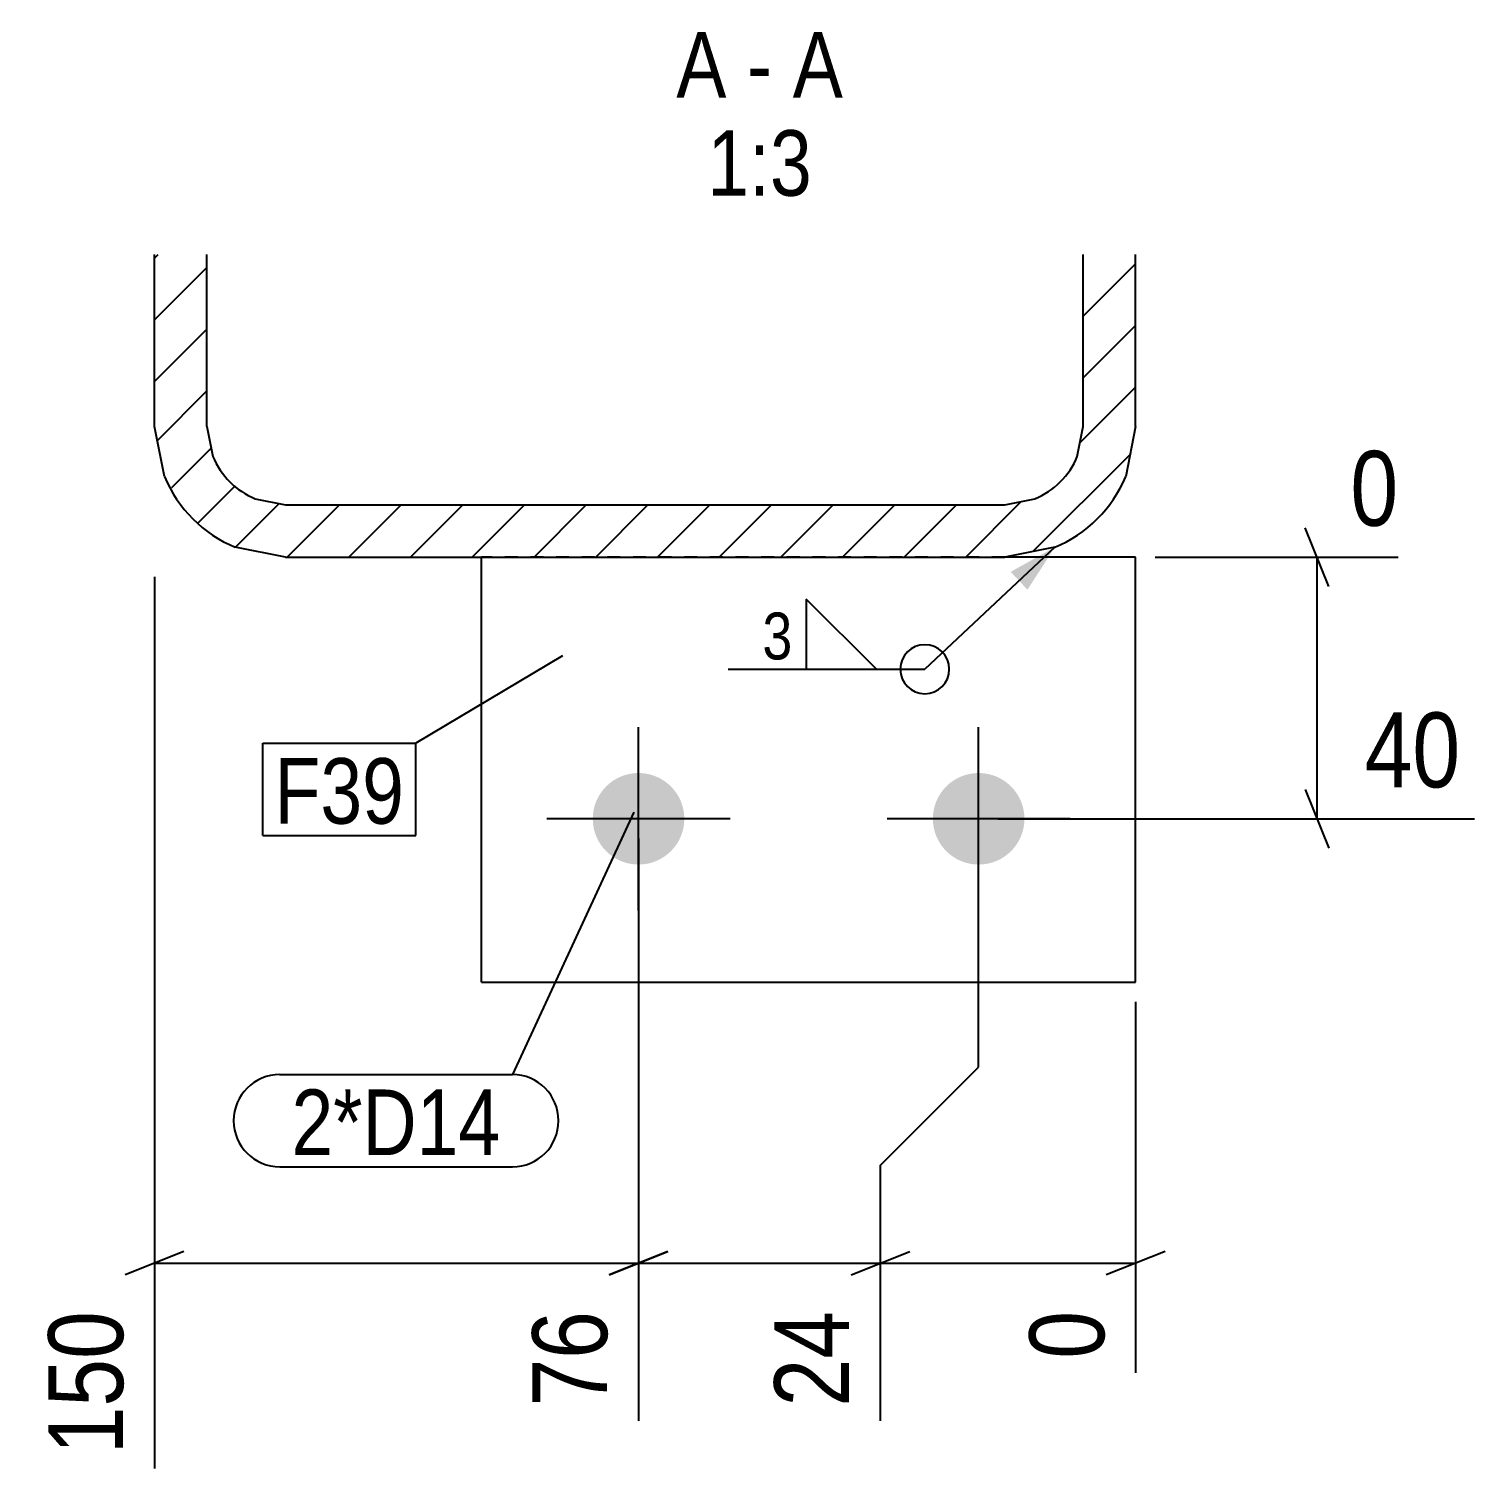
# Model space of a CAD drawing. Header units: millimetres. Extents: x 7 to 49535, y 6 to 1793.
# Drawn here: x 10592.5 to 10813.7, y 7 to 227.3 of the extents above; entities that cross this region are included whole.
import ezdxf

# ---------------------------------------------------------------- set-up
doc = ezdxf.new("R2010")
doc.units = ezdxf.units.MM
doc.linetypes.add('DXK_LINE_DOT2', pattern=[3.9198, 1.9599, -1.9599])
for name, color, linetype in [('MÅLSÆTNING', 7, 'Continuous'), ('STÅL', 7, 'Continuous'), ('TEKST', 7, 'Continuous')]:
    doc.layers.add(name, color=color, linetype=linetype)
doc.styles.add('Arial Narrow', font='ARIALN.TTF', dxfattribs={"height": 0.2})

msp = doc.modelspace()

# ---------------------------------------------------------------- hatches: boundary and pattern name
at = {"layer": 'STÅL', "linetype": 'Continuous'}
h = msp.add_hatch(dxfattribs=at)
h.set_pattern_fill('', scale=2.1, style=0, pattern_type=0)
h.set_pattern_definition([(45, (10753.678, 192.8245), (-4.71463, 4.71463), [])])
h.paths.add_polyline_path([(10761.68, 192.82), (10753.68, 192.82), (10753.68, 166.56), (10752.76, 161.97), (10750.16, 158.08), (10746.27, 155.47), (10741.68, 154.56), (10631.68, 154.56), (10627.09, 155.47), (10623.19, 158.08), (10620.59, 161.97), (10619.68, 166.56), (10619.68, 192.82), (10611.68, 192.82), (10611.68, 166.56), (10613.2, 158.91), (10617.54, 152.42), (10624.02, 148.08), (10631.68, 146.56), (10741.68, 146.56), (10749.33, 148.08), (10755.82, 152.42), (10760.16, 158.91), (10761.68, 166.56)])
for points in [[(10678.68, 106.56, -1), (10692.68, 106.56, -1)], [(10730.68, 106.56, -1), (10744.68, 106.56, -1)]]:
    msp.add_hatch(color=96, dxfattribs=at).paths.add_polyline_path(points)
at = {"layer": 'TEKST', "linetype": 'Continuous'}
msp.add_hatch(color=3, dxfattribs=at).paths.add_polyline_path([(10742.58, 144.32), (10749.33, 148.08), (10745.14, 141.58)])

# ---------------------------------------------------------------- linework, layer by layer
at = {"layer": 'MÅLSÆTNING', "color": 7, "linetype": 'Continuous'}
for p, q in [((10791.22, 142.06), (10787.62, 151.06)), ((10764.68, 146.56), (10801.83, 146.56)), ((10789.42, 106.56), (10789.42, 146.56)), ((10611.68, 143.56), (10611.68, 7.2)), ((10787.62, 111.06), (10791.22, 102.06)), ((10740.68, 106.56), (10813.51, 106.56)), ((10685.68, 103.56), (10685.68, 14.51)), ((10685.68, 103.56), (10685.68, 14.51)), ((10737.68, 68.61), (10737.68, 103.56)), ((10737.68, 68.61), (10737.68, 103.56)), ((10761.68, 78.56), (10761.68, 21.83)), ((10722.68, 53.61), (10737.68, 68.61)), ((10722.68, 53.61), (10737.68, 68.61)), ((10722.68, 14.51), (10722.68, 53.61)), ((10722.68, 14.51), (10722.68, 53.61)), ((10616.18, 40.41), (10607.18, 36.81)), ((10690.18, 40.41), (10681.18, 36.81)), ((10681.18, 36.81), (10690.18, 40.41)), ((10718.18, 36.81), (10727.18, 40.41)), ((10718.18, 36.81), (10727.18, 40.41)), ((10766.18, 40.41), (10757.18, 36.81)), ((10611.68, 38.61), (10685.68, 38.61)), ((10685.68, 38.61), (10722.68, 38.61)), ((10722.68, 38.61), (10761.68, 38.61))]:
    msp.add_line(p, q, dxfattribs=at)
at = {"layer": 'STÅL', "color": 2, "linetype": 'Continuous'}
for p, q in [((10611.68, 166.56), (10611.68, 192.82)), ((10619.68, 166.56), (10619.68, 192.82)), ((10753.68, 166.56), (10753.68, 192.82)), ((10761.68, 166.56), (10761.68, 192.82)), ((10613.2, 158.91), (10611.68, 166.56)), ((10619.68, 166.56), (10620.59, 161.97)), ((10752.76, 161.97), (10753.68, 166.56)), ((10761.68, 166.56), (10760.16, 158.91)), ((10627.09, 155.47), (10631.68, 154.56)), ((10741.68, 154.56), (10746.27, 155.47)), ((10631.68, 154.56), (10741.68, 154.56)), ((10631.68, 146.56), (10624.02, 148.08)), ((10631.68, 146.56), (10741.68, 146.56)), ((10661.68, 81.56), (10661.68, 146.56)), ((10749.33, 148.08), (10741.68, 146.56)), ((10761.68, 146.56), (10741.68, 146.56)), ((10761.68, 81.56), (10761.68, 146.56)), ((10661.68, 81.56), (10761.68, 81.56))]:
    msp.add_line(p, q, dxfattribs=at)
at = {"layer": 'STÅL', "color": 7, "linetype": 'DXK_LINE_DOT2'}
msp.add_line((10741.68, 146.56), (10661.68, 146.56), dxfattribs=at)
at = {"layer": 'STÅL', "color": 96, "linetype": 'Continuous'}
for p, q in [((10685.68, 92.56), (10685.68, 120.56)), ((10737.68, 92.56), (10737.68, 120.56)), ((10699.68, 106.56), (10671.68, 106.56)), ((10751.68, 106.56), (10723.68, 106.56))]:
    msp.add_line(p, q, dxfattribs=at)
at = {"layer": 'STÅL', "color": 2, "linetype": 'Continuous'}
for centre, radius, start, end in [((10631.68, 166.56), 12, 202.5, 247.5), ((10741.68, 166.56), 12, 292.5, 337.5), ((10631.68, 166.56), 20, 202.5, 247.5), ((10741.68, 166.56), 20, 292.5, 337.5)]:
    msp.add_arc(centre, radius, start, end, dxfattribs=at)
at = {"layer": 'TEKST', "color": 3, "linetype": 'Continuous'}
for p, q in [((10749.33, 148.08), (10729.44, 129.43)), ((10722.05, 129.43), (10711.33, 140.14)), ((10711.33, 140.14), (10711.33, 129.43)), ((10711.33, 129.43), (10722.05, 129.43))]:
    msp.add_line(p, q, dxfattribs=at)
at = {"layer": 'TEKST', "color": 7, "linetype": 'Continuous'}
for p, q in [((10674.04, 131.48), (10651.65, 118.11)), ((10628.23, 118.11), (10651.65, 118.11)), ((10628.23, 104.01), (10628.23, 118.11)), ((10651.65, 104.01), (10651.65, 118.11)), ((10684.96, 107.58), (10666.4, 67.45)), ((10628.23, 104.01), (10651.65, 104.01)), ((10630.82, 67.45), (10666.4, 67.45)), ((10630.82, 53.35), (10666.4, 53.35))]:
    msp.add_line(p, q, dxfattribs=at)
at = {"layer": 'TEKST', "color": 3, "linetype": 'Continuous'}
for start, end in [(90, 270), (270, 90)]:
    msp.add_arc((10729.44, 129.43), 3.75, start, end, dxfattribs=at)
at = {"layer": 'TEKST', "color": 7, "linetype": 'Continuous'}
for centre, start, end in [((10630.82, 60.4), 90, 270), ((10666.4, 60.4), 270, 90)]:
    msp.add_arc(centre, 7.05, start, end, dxfattribs=at)

# ---------------------------------------------------------------- wipeouts: each hides what was drawn before it
at = {"color": 0, "linetype": 'Continuous'}
for points, layer in [([(10813.73, 108.96), (10813.73, 125.76), (10794.3, 125.76), (10794.3, 108.96)], 'MÅLSÆTNING'), ([(10609.28, 33.72), (10592.48, 33.72), (10592.48, 6.99), (10609.28, 6.99)], 'MÅLSÆTNING'), ([(10683.28, 33.72), (10666.48, 33.72), (10666.48, 14.3), (10683.28, 14.3)], 'MÅLSÆTNING'), ([(10720.28, 33.72), (10703.48, 33.72), (10703.48, 14.3), (10720.28, 14.3)], 'MÅLSÆTNING'), ([(10759.28, 33.72), (10742.48, 33.72), (10742.48, 21.61), (10759.28, 21.61)], 'MÅLSÆTNING'), ([(10699.13, 216.82), (10699.13, 227.32), (10691.46, 227.32), (10691.46, 216.82)], 'TEKST'), ([(10706.11, 216.82), (10706.11, 227.32), (10702.28, 227.32), (10702.28, 216.82)], 'TEKST'), ([(10716.93, 216.82), (10716.93, 227.32), (10709.26, 227.32), (10709.26, 216.82)], 'TEKST'), ([(10712.19, 201.82), (10712.19, 212.32), (10696.2, 212.32), (10696.2, 201.82)], 'TEKST')]:
    msp.add_wipeout(points, dxfattribs=at).dxf.layer = layer
at = {"color": 0}
for points in [[(10709.79, 130.33), (10709.79, 139.03), (10704.02, 139.03), (10704.02, 130.33)], [(10649.85, 105.81), (10649.85, 116.31), (10630.03, 116.31), (10630.03, 105.81)], [(10664.6, 55.15), (10664.6, 65.65), (10632.62, 65.65), (10632.62, 55.15)]]:
    msp.add_wipeout(points, dxfattribs=at).dxf.layer = 'TEKST'

# ---------------------------------------------------------------- next in the draw order: linework, layer by layer
at = {"layer": 'TEKST', "color": 3, "linetype": 'Continuous'}
msp.add_line((10699.37, 129.43), (10729.44, 129.43), dxfattribs=at)

# ---------------------------------------------------------------- next in the draw order: texts
at = {"layer": 'MÅLSÆTNING', "color": 3, "linetype": 'Continuous', "style": 'Arial Narrow'}
msp.add_text('40', height=11.453, dxfattribs=at).set_placement((10796.7, 111.36))
for s, height, p in [('150', 11.453, (10606.88, 9.39)), ('76', 11.453, (10680.88, 16.7)), ('24', 11.453, (10717.88, 16.7)), ('0', 11.45, (10756.88, 24.01))]:
    msp.add_text(s, height=height, rotation=90.0002, dxfattribs=at).set_placement(p)
at = {"layer": 'TEKST', "color": 3, "linetype": 'Continuous', "style": 'Arial Narrow'}
for s, height, p in [('A', 10.02, (10691.46, 216.82)), ('A', 10.02, (10709.26, 216.82)), ('-', 10.02, (10702.28, 216.82)), ('1:3', 10.021, (10696.2, 201.82))]:
    msp.add_text(s, height=height, dxfattribs=at).set_placement(p)
at = {"layer": 'TEKST', "color": 3, "style": 'Arial Narrow'}
msp.add_text('3', height=7.16, dxfattribs=at).set_placement((10704.62, 130.93))

# ---------------------------------------------------------------- next in the draw order: wipeouts: each hides what was drawn before it
at = {"color": 0, "linetype": 'Continuous'}
msp.add_wipeout([(10804.23, 148.96), (10804.23, 165.76), (10792.12, 165.76), (10792.12, 148.96)], dxfattribs=at).dxf.layer = 'MÅLSÆTNING'
at = {"color": 0}
for points in [[(10649.85, 105.81), (10649.85, 116.31), (10630.03, 116.31), (10630.03, 105.81)], [(10664.6, 55.15), (10664.6, 65.65), (10632.62, 65.65), (10632.62, 55.15)]]:
    msp.add_wipeout(points, dxfattribs=at).dxf.layer = 'TEKST'

# ---------------------------------------------------------------- next in the draw order: texts
at = {"layer": 'MÅLSÆTNING', "color": 3, "linetype": 'Continuous', "style": 'Arial Narrow'}
msp.add_text('0', height=11.45, dxfattribs=at).set_placement((10794.52, 151.36))
at = {"layer": 'TEKST', "color": 3, "style": 'Arial Narrow'}
for s, p in [('F39', (10630.03, 105.81)), ('2*D14', (10632.62, 55.15))]:
    msp.add_text(s, height=10.021, dxfattribs=at).set_placement(p)

doc.saveas('drawing.dxf')
